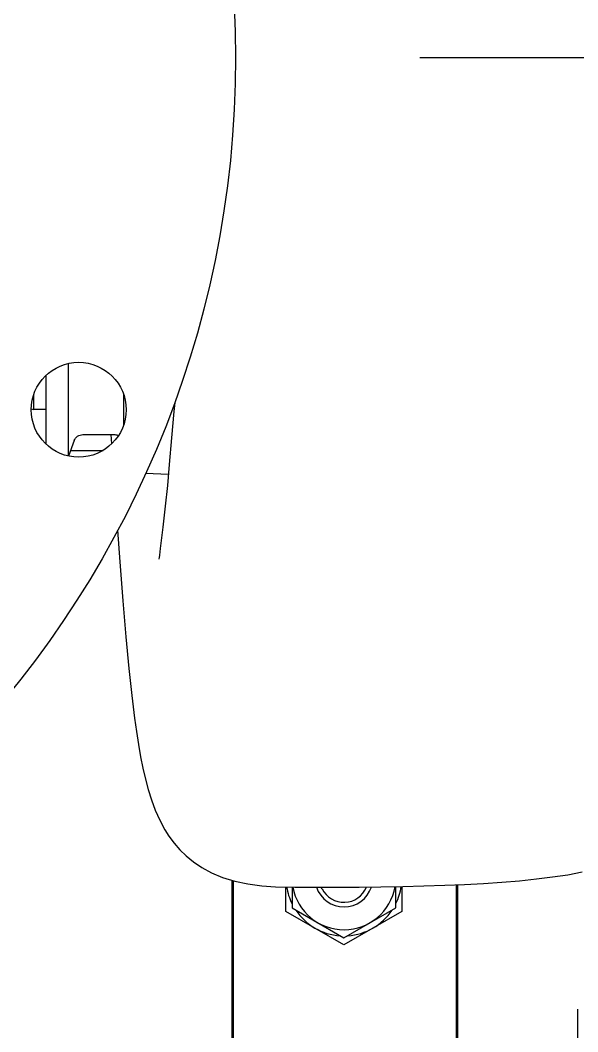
# Model space of a CAD drawing. Header units: millimetres. Extents: x 156850 to 204135, y 56350 to 74150.
# Drawn here: x 174926.8 to 175018.2, y 60633.3 to 60799.1 of the extents above; entities that cross this region are included whole.
import ezdxf

# ---------------------------------------------------------------- set-up
doc = ezdxf.new("R2010")
doc.units = ezdxf.units.MM
doc.header["$LTSCALE"] = 150
doc.linetypes.add('X-2F-PLAN$0$CENTER', pattern=[2, 1.25, -0.25, 0.25, -0.25])
doc.layers.add('-----33 Equipment', color=5, linetype='Continuous')

# ---------------------------------------------------------------- blocks, each defined once
blk = doc.blocks.new('X-2F-PLAN$0$A$C73FA2420')
at = {"color": 0, "linetype": 'X-2F-PLAN$0$CENTER', "ltscale": 2}
blk.add_line((1038.733949000714, 1095.974610281875), (1038.733949000714, 580.5806102819042), dxfattribs=at)
at = {"color": 0, "linetype": 'Continuous'}
for p, q in [((981.1258398013888, 709.6645457408158), (981.0123199718073, 709.2872520970996)), ((981.0123199768132, 707.2766919120913), (981.0123199584195, 709.2872675262042)), ((978.1278210072778, 707.2780318736914), (975.3931320158299, 707.277699024009)), ((981.5007680595154, 707.2782684873091), (978.1278210072778, 707.2780318736914)), ((986.5981823909096, 707.2784679121105), (981.5007680595154, 707.2782684873091)), ((975.9239565454191, 702.6340010389104), (973.4050948083168, 703.5512604074902)), ((988.5700230572838, 703.6187027611886), (973.421640198445, 703.6173133098055)), ((974.3369837258942, 703.2119071878842), (974.3369837258942, 697.9006117099198)), ((976.9229739755392, 701.2056822807062), (976.922731957864, 696.0961032080231)), ((976.9227563046152, 696.610122580023), (975.3965472846758, 696.5103809860302)), ((961.2420012085931, 695.5516205172171), (956.0490199853666, 695.1755451504141)), ((978.9270616561407, 694.5788999529905), (978.3948430095334, 694.5788694442017)), ((983.59781092708, 694.5790993858827), (978.9270616561407, 694.5788999529905)), ((970.5819651791826, 690.9421596549219), (970.4503428065218, 687.1953005362302)), ((958.2265834331047, 688.5231245735777), (958.2258765615989, 688.5232025270816)), ((912.1196790332906, 687.7729135134141), (912.1183799832361, 687.7721442782204)), ((903.8467790505383, 676.7776102818898), (832.7339490007143, 676.7776102818898)), ((874.7339490007143, 676.5096610893961), (903.7634587176144, 676.5096610893961)), ((893.2616532758111, 658.4374559291173), (898.7464656067314, 667.9374647199875)), ((899.3238174787257, 666.9374656454311), (894.416353814071, 658.4374577798881)), ((898.7464656067314, 667.9374647199875), (902.7589635816403, 667.9374711511191)), ((902.7409496045439, 666.9374711221899), (899.3238174787257, 666.9374656454311)), ((902.4476688958239, 662.0177849712782), (902.6980622480623, 662.142525926698)), ((898.7464960592333, 648.9374647199875), (893.2616532758111, 658.4374559291173)), ((894.416353814071, 658.4374577798881), (899.3238447256153, 649.9374656454311)), ((902.8307779986644, 648.9374712661956), (898.7464960592333, 648.9374647199875)), ((899.3238447256153, 649.9374656454311), (902.8109071230283, 649.9374712342978)), ((832.7339490007143, 639.7776102818898), (903.1188046962488, 639.7776102818898)), ((903.1086171825882, 640.0455594743253), (874.7339490007143, 640.0455594743253)), ((843.8398294574581, 620.120179181511), (882.7339490007143, 620.120179181511))]:
    blk.add_line(p, q, dxfattribs=at)
for points in [[(956.0488997438224, 695.1755362587865), (949.6389022195945, 694.6761444330914), (943.762388901785, 694.1663802452968), (938.5873463999014, 693.6650557654211), (934.1262006780598, 693.1816890651244), (930.4207371505909, 692.7324683151091)], [(930.4208976472728, 692.7324889187003), (928.222334953025, 692.4336805624189), (926.0895633974578, 692.106593297096), (924.0990927652456, 691.7591190474923), (922.2280793387908, 691.3849855168955), (920.4488796103979, 690.9747505579726), (918.7291960044531, 690.5142015411984), (917.0367719397182, 689.9833543273853), (915.3613667099271, 689.3615224154782), (913.6853312440217, 688.6155959228054), (912.1196790332906, 687.7729135134141)], [(957.1632699827896, 688.652662957611), (956.7848892934853, 688.7075107651763), (956.5493150705006, 688.7462495004875), (956.4771576146595, 688.7595087569207)], [(958.2258765615989, 688.5232025270816), (957.6713325429009, 688.5873276991188), (957.1632699827896, 688.652662957611)], [(972.0311510898173, 687.0545863367151), (968.592235003016, 687.3606982980855), (965.1633647144772, 687.7204178806278), (961.7472304572584, 688.1180727928877), (958.2265834331047, 688.5231245735777)], [(912.1183799832361, 687.7721442782204), (911.07166457118, 687.1079818721046), (909.9285689289682, 686.2652636157), (908.8569988644449, 685.333530719101), (907.8370637564221, 684.2827458073152), (906.8632141908165, 683.0882104727207), (905.9408075258834, 681.7169852115912), (905.083249795367, 680.1263740357244), (904.3261854399461, 678.3193294554949), (903.7055512776133, 676.3234370162245), (903.2412042153301, 674.1685895759729), (902.9365030006738, 671.87937133183), (902.7894559145207, 669.6305921194144)], [(982.2014909362188, 686.1696396369953), (980.6991624711081, 686.292958167498), (976.4049853843171, 686.6770436671795), (972.0307662682608, 687.0546177622164)], [(902.7894703241764, 669.6309752130182), (902.7331910469802, 666.5067745749839), (902.6993390654679, 663.0689941862947), (902.6944682835601, 659.5347185725113), (902.7158555394271, 655.9529016779852), (902.7626388752833, 652.3665663133725), (902.833350560395, 648.8080073347082), (902.9259013414849, 645.3151864847168), (903.0371272622142, 641.9258677531034), (903.1609755419195, 638.6684442647966), (903.3102694791742, 635.5399737649132), (903.5140814178158, 632.5392170703271), (903.77002384956, 629.6588780786842), (904.0698502131272, 626.8903703460819), (904.4005030478584, 624.2410008041188), (904.7477945493301, 621.7288664628868), (905.2128942982526, 619.3770022687968)]]:
    blk.add_lwpolyline(points, dxfattribs=at)
for centre, radius in [((1038.73374996311, 841.2871723715798), 165.1), ((980.9960056459531, 701.8959240861004), 7.775)]:
    blk.add_circle(centre, radius, dxfattribs=at)
for centre, radius, start, end in [((979.2339490007143, 658.2776102818898), 40, 97.03164642898335, 97.08959276261369), ((904.23130839027, 658.4374735109159), 8.5, 100.1367606961658, 260.3448043977567), ((904.23130839027, 658.4374735109159), 9.5, 98.98265626804303, 116.1502726323196), ((904.23130839027, 658.4374735109159), 9.5, 123.848341090149, 176.1518425337169), ((904.23130839027, 658.4374735109159), 4.75, 108.8528901804564, 251.7052389132664), ((904.23130839027, 658.4374735109159), 4, 116.4815669203066, 247.9677856393058), ((904.23130839027, 658.4374735109159), 9.5, 183.8499109570556, 236.1510891290186), ((904.23130839027, 658.4374735109159), 9.5, 243.8490945380225, 261.4500802582357)]:
    blk.add_arc(centre, radius, start, end, dxfattribs=at)
for points, start_tangent, end_tangent in [([(983.3860383174615, 709.28861523862), (982.620063030161, 709.2874940343318), (981.9073119203094, 709.2866449033027), (981.4007705174154, 709.2872132806806), (981.1022640842712, 709.2872639530106), (981.0128826126456, 709.2872678089188), (981.0125527345808, 709.2872679720749)], (-0.9999996168487706, -0.0008753870597213293), (0.005397590708113231, 0.9999854324009465)), ([(975.9239557909314, 702.6340015883907), (976.6491287009558, 702.0773517620983)], (0.9396364163756127, -0.3421745242133923), (0.5734194295019495, -0.8192619592474434)), ([(976.6491287009558, 702.0773517620983), (976.9238505199319, 701.2056822390878)], (0.5734194294988512, -0.819261959249375), (-4.223131128363472e-05, -0.9999999991081365)), ([(976.922731957864, 696.0961032080231), (976.8069015098736, 695.5144497422152), (976.7479415643029, 695.3888613671297)], (-0.0002189192541048879, -0.9999999760371405), (-0.4659633299028927, -0.8848040320802211))]:
    blk.add_spline(points, degree=3, dxfattribs=dict(at, start_tangent=start_tangent, end_tangent=end_tangent))
blk = doc.blocks.new('X-2F-PLAN$0$zw$C47F')
at = {"layer": '-----33 Equipment'}
blk.add_blockref('X-2F-PLAN$0$A$C73FA2420', (2898.048655769322, 848.0194521513768), dxfattribs=at)

msp = doc.modelspace()

# ---------------------------------------------------------------- block references
at = {"layer": '-----33 Equipment', "rotation": 90.00000000000001}
msp.add_blockref('X-2F-PLAN$0$zw$C47F', (176486.2969182868, 56856.21575695537), dxfattribs=at)

doc.saveas('drawing.dxf')
